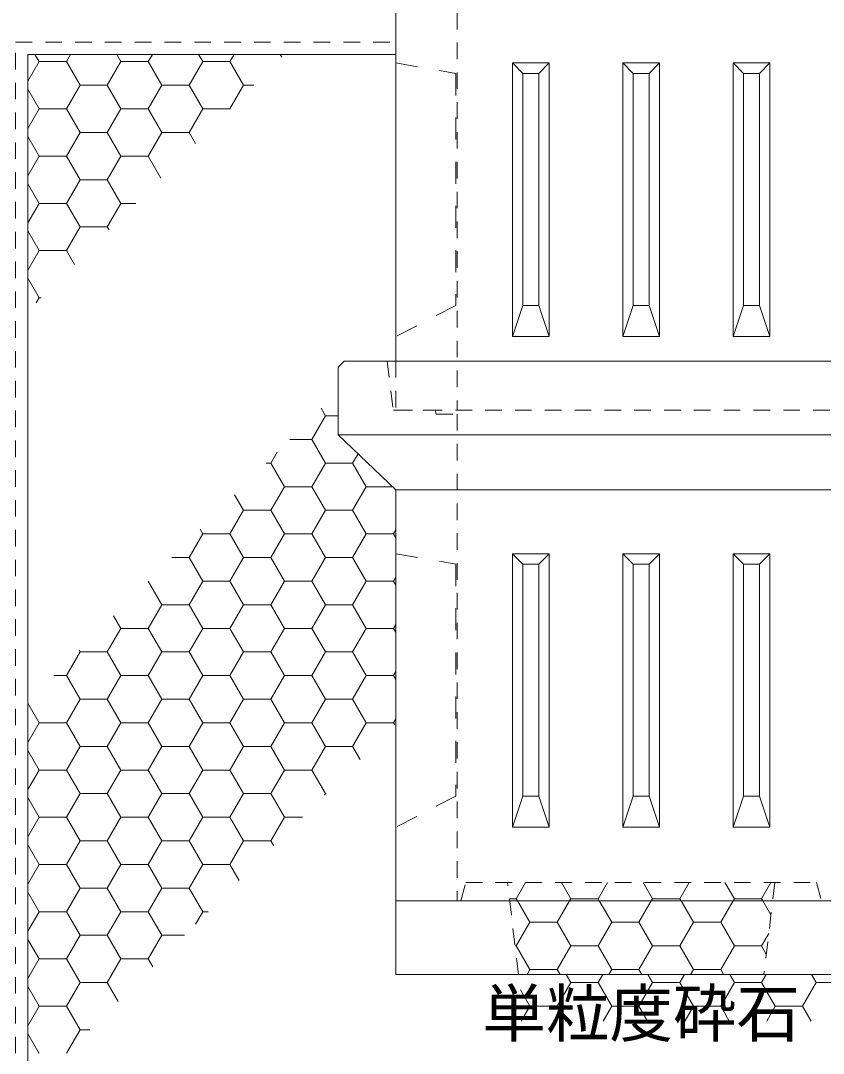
# Model space of a CAD drawing. Units: millimetres at full size; details may follow other scales. Extents: x 40781 to 122968, y -21714 to -2620.
# Drawn here: x 87696 to 88350, y -17680 to -16838 of the extents above; entities that cross this region are included whole.
import ezdxf
from ezdxf.enums import TextEntityAlignment as Align

# ---------------------------------------------------------------- set-up
doc = ezdxf.new("R2010")
doc.units = ezdxf.units.MM
doc.header["$LTSCALE"] = 18
doc.linetypes.add('USER2', pattern=[1.35, 0.75, -0.6])
doc.linetypes.add('USER3', pattern=[2, 1, -1])
for name, color, linetype, lineweight in [('0_2', 7, 'Continuous', 9), ('ハッチング', 7, 'Continuous', 5), ('本体', 2, 'Continuous', 13)]:
    doc.layers.add(name, color=color, linetype=linetype, lineweight=lineweight)
doc.styles.add('ＭＳ ゴシック', font='')
doc.styles.get('ＭＳ ゴシック').set_extended_font_data('MS Gothic')

msp = doc.modelspace()

# ---------------------------------------------------------------- linework, layer by layer
at = {"layer": '0_2', "linetype": 'USER3'}
for p, q in [((88001.74, -16872.42), (88050.74, -16880.87)), ((88050.74, -16880.87), (88050.74, -17070.04)), ((88050.74, -17070.04), (88001.74, -17095.38)), ((88001.74, -17272.42), (88050.74, -17280.87)), ((88050.74, -17280.87), (88050.74, -17470.04)), ((88050.74, -17470.04), (88001.74, -17495.38))]:
    msp.add_line(p, q, dxfattribs=at)
at = {"layer": '0_2'}
for p, q in [((88096.74, -16872.42), (88105.24, -16880.87)), ((88118.24, -16880.87), (88126.74, -16872.42)), ((88186.74, -16872.42), (88195.24, -16880.87)), ((88208.24, -16880.87), (88216.74, -16872.42)), ((88276.74, -16872.42), (88285.24, -16880.87)), ((88298.24, -16880.87), (88306.74, -16872.42)), ((88096.74, -17095.38), (88105.24, -17070.04)), ((88118.24, -17070.04), (88126.74, -17095.38)), ((88186.74, -17095.38), (88195.24, -17070.04)), ((88208.24, -17070.04), (88216.74, -17095.38)), ((88276.74, -17095.38), (88285.24, -17070.04)), ((88298.24, -17070.04), (88306.74, -17095.38)), ((88096.74, -17272.42), (88105.24, -17280.87)), ((88118.24, -17280.87), (88126.74, -17272.42)), ((88186.74, -17272.42), (88195.24, -17280.87)), ((88208.24, -17280.87), (88216.74, -17272.42)), ((88276.74, -17272.42), (88285.24, -17280.87)), ((88298.24, -17280.87), (88306.74, -17272.42)), ((88096.74, -17495.38), (88105.24, -17470.04)), ((88118.24, -17470.04), (88126.74, -17495.38)), ((88186.74, -17495.38), (88195.24, -17470.04)), ((88208.24, -17470.04), (88216.74, -17495.38)), ((88276.74, -17495.38), (88285.24, -17470.04)), ((88298.24, -17470.04), (88306.74, -17495.38))]:
    msp.add_line(p, q, dxfattribs=at)
for points in [[(88096.74, -16872.42), (88126.74, -16872.42), (88126.74, -17095.38), (88096.74, -17095.38)], [(88186.74, -16872.42), (88216.74, -16872.42), (88216.74, -17095.38), (88186.74, -17095.38)], [(88276.74, -16872.42), (88306.74, -16872.42), (88306.74, -17095.38), (88276.74, -17095.38)], [(88105.24, -16880.87), (88118.24, -16880.87), (88118.24, -17070.04), (88105.24, -17070.04)], [(88195.24, -16880.87), (88208.24, -16880.87), (88208.24, -17070.04), (88195.24, -17070.04)], [(88285.24, -16880.87), (88298.24, -16880.87), (88298.24, -17070.04), (88285.24, -17070.04)], [(88096.74, -17272.42), (88126.74, -17272.42), (88126.74, -17495.38), (88096.74, -17495.38)], [(88186.74, -17272.42), (88216.74, -17272.42), (88216.74, -17495.38), (88186.74, -17495.38)], [(88276.74, -17272.42), (88306.74, -17272.42), (88306.74, -17495.38), (88276.74, -17495.38)], [(88105.24, -17280.87), (88118.24, -17280.87), (88118.24, -17470.04), (88105.24, -17470.04)], [(88195.24, -17280.87), (88208.24, -17280.87), (88208.24, -17470.04), (88195.24, -17470.04)], [(88285.24, -17280.87), (88298.24, -17280.87), (88298.24, -17470.04), (88285.24, -17470.04)]]:
    msp.add_lwpolyline(points, close=True, dxfattribs=at)
at = {"layer": 'ハッチング'}
for p, q in [((87710.96, -16871.35), (87707.54, -16865.42)), ((87733.19, -16871.35), (87736.61, -16865.42)), ((87777.64, -16871.35), (87774.22, -16865.42)), ((87799.86, -16871.35), (87803.28, -16865.42)), ((87844.31, -16871.35), (87840.89, -16865.42)), ((87866.54, -16871.35), (87869.96, -16865.42)), ((87908.85, -16867.65), (87907.57, -16865.42)), ((87701.74, -16887.33), (87710.96, -16871.35)), ((87710.96, -16871.35), (87733.19, -16871.35)), ((87744.3, -16890.6), (87733.19, -16871.35)), ((87766.52, -16890.6), (87777.64, -16871.35)), ((87777.64, -16871.35), (87799.86, -16871.35)), ((87810.97, -16890.6), (87799.86, -16871.35)), ((87833.2, -16890.6), (87844.31, -16871.35)), ((87844.31, -16871.35), (87866.54, -16871.35)), ((87877.65, -16890.6), (87866.54, -16871.35)), ((87710.96, -16909.84), (87701.74, -16893.87)), ((87733.19, -16909.84), (87744.3, -16890.6)), ((87744.3, -16890.6), (87766.52, -16890.6)), ((87777.64, -16909.84), (87766.52, -16890.6)), ((87799.86, -16909.84), (87810.97, -16890.6)), ((87810.98, -16890.6), (87833.2, -16890.6)), ((87844.31, -16909.84), (87833.2, -16890.6)), ((87866.54, -16909.84), (87877.65, -16890.6)), ((87877.65, -16890.6), (87885.9, -16890.6)), ((87701.74, -16925.82), (87710.96, -16909.84)), ((87710.96, -16909.84), (87733.19, -16909.84)), ((87744.3, -16929.09), (87733.19, -16909.84)), ((87766.52, -16929.09), (87777.64, -16909.84)), ((87777.64, -16909.84), (87799.86, -16909.84)), ((87810.97, -16929.09), (87799.86, -16909.84)), ((87833.2, -16929.09), (87844.31, -16909.84)), ((87844.31, -16909.84), (87866.54, -16909.84)), ((87866.58, -16909.92), (87866.54, -16909.84)), ((87710.96, -16948.34), (87701.74, -16932.36)), ((87733.19, -16948.34), (87744.3, -16929.09)), ((87744.3, -16929.09), (87766.52, -16929.09)), ((87777.64, -16948.34), (87766.52, -16929.09)), ((87799.86, -16948.34), (87810.97, -16929.09)), ((87810.98, -16929.09), (87833.2, -16929.09)), ((87838.4, -16938.1), (87833.2, -16929.09)), ((87701.74, -16964.32), (87710.96, -16948.34)), ((87710.96, -16948.34), (87733.19, -16948.34)), ((87744.3, -16967.59), (87733.19, -16948.34)), ((87766.52, -16967.59), (87777.64, -16948.34)), ((87777.64, -16948.34), (87799.86, -16948.34)), ((87810.22, -16966.28), (87799.86, -16948.34)), ((87733.19, -16986.83), (87744.3, -16967.59)), ((87744.3, -16967.59), (87766.52, -16967.59)), ((87777.64, -16986.83), (87766.52, -16967.59)), ((87710.96, -16986.83), (87701.74, -16970.86)), ((87701.74, -17002.81), (87710.96, -16986.83)), ((87710.96, -16986.83), (87733.19, -16986.83)), ((87744.3, -17006.08), (87733.19, -16986.83)), ((87766.52, -17006.08), (87777.64, -16986.83)), ((87777.64, -16986.83), (87789.67, -16986.83)), ((87710.96, -17025.33), (87701.74, -17009.35)), ((87733.19, -17025.33), (87744.3, -17006.08)), ((87744.3, -17006.08), (87766.52, -17006.08)), ((87767.95, -17008.55), (87766.52, -17006.08)), ((87701.74, -17041.31), (87710.96, -17025.33)), ((87710.96, -17025.33), (87733.19, -17025.33)), ((87739.77, -17036.73), (87733.19, -17025.33)), ((87710.96, -17063.82), (87701.74, -17047.85)), ((87708.62, -17067.88), (87710.96, -17063.82)), ((87710.96, -17063.82), (87712.68, -17063.82)), ((87944.32, -17160.06), (87940.78, -17153.92)), ((87933.21, -17179.31), (87944.32, -17160.06)), ((87944.32, -17160.06), (87954.74, -17160.06)), ((87915.39, -17179.31), (87933.21, -17179.31)), ((87944.32, -17198.56), (87933.21, -17179.31)), ((87899.87, -17198.56), (87904.97, -17189.73)), ((87966.55, -17198.56), (87970.94, -17190.94)), ((87896.14, -17198.56), (87899.88, -17198.56)), ((87910.99, -17217.8), (87899.87, -17198.56)), ((87933.21, -17217.8), (87944.32, -17198.56)), ((87944.32, -17198.56), (87966.55, -17198.56)), ((87977.66, -17217.8), (87966.55, -17198.56)), ((87899.87, -17237.05), (87910.99, -17217.8)), ((87910.99, -17217.8), (87933.21, -17217.8)), ((87944.32, -17237.05), (87933.21, -17217.8)), ((87966.55, -17237.05), (87977.66, -17217.8)), ((87977.66, -17217.8), (87999, -17217.8)), ((88001.74, -17221.01), (88000.98, -17219.7)), ((87877.65, -17237.05), (87870.33, -17224.37)), ((87866.54, -17256.3), (87877.65, -17237.05)), ((87877.65, -17237.05), (87899.88, -17237.05)), ((87910.99, -17256.3), (87899.87, -17237.05)), ((87933.21, -17256.3), (87944.32, -17237.05)), ((87944.32, -17237.05), (87966.55, -17237.05)), ((87977.66, -17256.3), (87966.55, -17237.05)), ((87833.2, -17275.55), (87844.31, -17256.3)), ((87844.31, -17256.3), (87842.15, -17252.55)), ((87844.31, -17256.3), (87866.54, -17256.3)), ((87877.65, -17275.55), (87866.54, -17256.3)), ((87899.87, -17275.55), (87910.99, -17256.3)), ((87910.99, -17256.3), (87933.21, -17256.3)), ((87944.32, -17275.55), (87933.21, -17256.3)), ((87966.55, -17275.55), (87977.66, -17256.3)), ((87977.66, -17256.3), (87999.89, -17256.3)), ((87999.89, -17256.3), (88001.74, -17253.09)), ((88001.74, -17259.5), (87999.89, -17256.3)), ((87819.15, -17275.55), (87833.2, -17275.55)), ((87844.31, -17294.79), (87833.2, -17275.55)), ((87866.54, -17294.79), (87877.65, -17275.55)), ((87877.65, -17275.55), (87899.88, -17275.55)), ((87910.99, -17294.79), (87899.87, -17275.55)), ((87933.21, -17294.79), (87944.32, -17275.55)), ((87944.32, -17275.55), (87966.55, -17275.55)), ((87977.66, -17294.79), (87966.55, -17275.55)), ((87810.97, -17314.04), (87799.88, -17294.82)), ((87833.2, -17314.04), (87844.31, -17294.79)), ((87844.31, -17294.79), (87866.54, -17294.79)), ((87877.65, -17314.04), (87866.54, -17294.79)), ((87899.87, -17314.04), (87910.99, -17294.79)), ((87910.99, -17294.79), (87933.21, -17294.79)), ((87944.32, -17314.04), (87933.21, -17294.79)), ((87966.55, -17314.04), (87977.66, -17294.79)), ((87977.66, -17294.79), (87999.89, -17294.79)), ((87999.89, -17294.79), (88001.74, -17291.59)), ((88001.74, -17298), (87999.89, -17294.79)), ((87799.86, -17333.29), (87810.97, -17314.04)), ((87810.98, -17314.04), (87833.2, -17314.04)), ((87844.31, -17333.29), (87833.2, -17314.04)), ((87866.54, -17333.29), (87877.65, -17314.04)), ((87877.65, -17314.04), (87899.88, -17314.04)), ((87910.99, -17333.29), (87899.87, -17314.04)), ((87933.21, -17333.29), (87944.32, -17314.04)), ((87944.32, -17314.04), (87966.55, -17314.04)), ((87977.66, -17333.29), (87966.55, -17314.04)), ((87777.64, -17333.29), (87771.7, -17323)), ((87999.89, -17333.29), (88001.74, -17330.08)), ((87766.52, -17352.53), (87777.64, -17333.29)), ((87777.64, -17333.29), (87799.86, -17333.29)), ((87810.97, -17352.54), (87799.86, -17333.29)), ((87833.2, -17352.53), (87844.31, -17333.29)), ((87844.31, -17333.29), (87866.54, -17333.29)), ((87877.65, -17352.54), (87866.54, -17333.29)), ((87899.87, -17352.53), (87910.99, -17333.29)), ((87910.99, -17333.29), (87933.21, -17333.29)), ((87944.32, -17352.54), (87933.21, -17333.29)), ((87966.55, -17352.53), (87977.66, -17333.29)), ((87977.66, -17333.29), (87999.89, -17333.29)), ((88001.74, -17336.49), (87999.89, -17333.29)), ((87733.19, -17371.78), (87744.3, -17352.53)), ((87744.3, -17352.54), (87743.52, -17351.18)), ((87744.3, -17352.54), (87766.52, -17352.54)), ((87777.64, -17371.78), (87766.52, -17352.54)), ((87799.86, -17371.78), (87810.97, -17352.53)), ((87810.98, -17352.54), (87833.2, -17352.54)), ((87844.31, -17371.78), (87833.2, -17352.54)), ((87866.54, -17371.78), (87877.65, -17352.53)), ((87877.65, -17352.54), (87899.88, -17352.54)), ((87910.99, -17371.78), (87899.87, -17352.54)), ((87933.21, -17371.78), (87944.32, -17352.53)), ((87944.32, -17352.54), (87966.55, -17352.54)), ((87977.66, -17371.78), (87966.55, -17352.54)), ((87722.92, -17371.78), (87733.19, -17371.78)), ((87744.3, -17391.03), (87733.19, -17371.78)), ((87766.52, -17391.03), (87777.64, -17371.78)), ((87777.64, -17371.78), (87799.86, -17371.78)), ((87810.97, -17391.03), (87799.86, -17371.78)), ((87833.2, -17391.03), (87844.31, -17371.78)), ((87844.31, -17371.78), (87866.54, -17371.78)), ((87877.65, -17391.03), (87866.54, -17371.78)), ((87899.87, -17391.03), (87910.99, -17371.78)), ((87910.99, -17371.78), (87933.21, -17371.78)), ((87944.32, -17391.03), (87933.21, -17371.78)), ((87966.55, -17391.03), (87977.66, -17371.78)), ((87977.66, -17371.78), (87999.89, -17371.78)), ((87999.89, -17371.78), (88001.74, -17368.58)), ((88001.74, -17374.99), (87999.89, -17371.78)), ((87733.19, -17410.28), (87744.3, -17391.03)), ((87744.3, -17391.03), (87766.52, -17391.03)), ((87777.64, -17410.28), (87766.52, -17391.03)), ((87799.86, -17410.28), (87810.97, -17391.03)), ((87810.98, -17391.03), (87833.2, -17391.03)), ((87844.31, -17410.28), (87833.2, -17391.03)), ((87866.54, -17410.28), (87877.65, -17391.03)), ((87877.65, -17391.03), (87899.88, -17391.03)), ((87910.99, -17410.28), (87899.87, -17391.03)), ((87933.21, -17410.28), (87944.32, -17391.03)), ((87944.32, -17391.03), (87966.55, -17391.03)), ((87977.66, -17410.28), (87966.55, -17391.03)), ((87710.96, -17410.28), (87701.74, -17394.3)), ((87999.89, -17410.28), (88001.74, -17407.07)), ((87701.74, -17426.26), (87710.96, -17410.28)), ((87710.96, -17410.28), (87733.19, -17410.28)), ((87744.3, -17429.52), (87733.19, -17410.28)), ((87766.52, -17429.52), (87777.64, -17410.28)), ((87777.64, -17410.28), (87799.86, -17410.28)), ((87810.97, -17429.52), (87799.86, -17410.28)), ((87833.2, -17429.52), (87844.31, -17410.28)), ((87844.31, -17410.28), (87866.54, -17410.28)), ((87877.65, -17429.52), (87866.54, -17410.28)), ((87899.87, -17429.52), (87910.99, -17410.28)), ((87910.99, -17410.28), (87933.21, -17410.28)), ((87944.32, -17429.52), (87933.21, -17410.28)), ((87966.55, -17429.52), (87977.66, -17410.28)), ((87977.66, -17410.28), (87999.89, -17410.28)), ((88000.89, -17412.01), (87999.89, -17410.28)), ((87710.96, -17448.77), (87701.74, -17432.79)), ((87733.19, -17448.77), (87744.3, -17429.52)), ((87744.3, -17429.52), (87766.52, -17429.52)), ((87777.64, -17448.77), (87766.52, -17429.52)), ((87799.86, -17448.77), (87810.97, -17429.52)), ((87810.98, -17429.52), (87833.2, -17429.52)), ((87844.31, -17448.77), (87833.2, -17429.52)), ((87866.54, -17448.77), (87877.65, -17429.52)), ((87877.65, -17429.52), (87899.88, -17429.52)), ((87910.99, -17448.77), (87899.87, -17429.52)), ((87933.21, -17448.77), (87944.32, -17429.52)), ((87944.32, -17429.52), (87966.55, -17429.52)), ((87972.71, -17440.19), (87966.55, -17429.52)), ((87701.74, -17464.75), (87710.96, -17448.77)), ((87710.96, -17448.77), (87733.19, -17448.77)), ((87744.3, -17468.02), (87733.19, -17448.77)), ((87766.52, -17468.02), (87777.64, -17448.77)), ((87777.64, -17448.77), (87799.86, -17448.77)), ((87810.97, -17468.02), (87799.86, -17448.77)), ((87833.2, -17468.02), (87844.31, -17448.77)), ((87844.31, -17448.77), (87866.54, -17448.77)), ((87877.65, -17468.02), (87866.54, -17448.77)), ((87899.87, -17468.02), (87910.99, -17448.77)), ((87910.99, -17448.77), (87933.21, -17448.77)), ((87944.32, -17468.02), (87933.21, -17448.77)), ((87710.96, -17487.27), (87701.74, -17471.29)), ((87733.19, -17487.27), (87744.3, -17468.02)), ((87744.3, -17468.02), (87766.52, -17468.02)), ((87777.64, -17487.27), (87766.52, -17468.02)), ((87799.86, -17487.27), (87810.97, -17468.02)), ((87810.98, -17468.02), (87833.2, -17468.02)), ((87844.31, -17487.27), (87833.2, -17468.02)), ((87866.54, -17487.27), (87877.65, -17468.02)), ((87877.65, -17468.02), (87899.88, -17468.02)), ((87910.99, -17487.27), (87899.87, -17468.02)), ((87943.57, -17469.33), (87944.32, -17468.02)), ((87944.32, -17468.02), (87944.88, -17468.02)), ((87701.74, -17503.25), (87710.96, -17487.27)), ((87710.96, -17487.27), (87733.19, -17487.27)), ((87744.3, -17506.51), (87733.19, -17487.27)), ((87766.52, -17506.51), (87777.64, -17487.27)), ((87777.64, -17487.27), (87799.86, -17487.27)), ((87810.97, -17506.51), (87799.86, -17487.27)), ((87833.2, -17506.51), (87844.31, -17487.27)), ((87844.31, -17487.27), (87866.54, -17487.27)), ((87877.65, -17506.51), (87866.54, -17487.27)), ((87899.87, -17506.51), (87910.99, -17487.27)), ((87910.99, -17487.27), (87925.63, -17487.27)), ((87733.19, -17525.76), (87744.3, -17506.51)), ((87744.3, -17506.51), (87766.52, -17506.51)), ((87777.64, -17525.76), (87766.52, -17506.51)), ((87799.86, -17525.76), (87810.97, -17506.51)), ((87810.98, -17506.51), (87833.2, -17506.51)), ((87844.31, -17525.76), (87833.2, -17506.51)), ((87866.54, -17525.76), (87877.65, -17506.51)), ((87877.65, -17506.51), (87899.88, -17506.51)), ((87902.26, -17510.64), (87899.87, -17506.51)), ((87710.96, -17525.76), (87701.74, -17509.78)), ((87701.74, -17541.74), (87710.96, -17525.76)), ((87710.96, -17525.76), (87733.19, -17525.76)), ((87744.3, -17545.01), (87733.19, -17525.76)), ((87766.52, -17545.01), (87777.64, -17525.76)), ((87777.64, -17525.76), (87799.86, -17525.76)), ((87810.97, -17545.01), (87799.86, -17525.76)), ((87833.2, -17545.01), (87844.31, -17525.76)), ((87844.31, -17525.76), (87866.54, -17525.76)), ((87874.08, -17538.82), (87866.54, -17525.76)), ((88099.9, -17553.64), (88107.53, -17540.42)), ((88144.35, -17553.64), (88136.72, -17540.42)), ((88166.57, -17553.64), (88174.21, -17540.42)), ((88211.02, -17553.64), (88203.39, -17540.42)), ((88233.25, -17553.64), (88240.88, -17540.42)), ((88277.7, -17553.64), (88270.07, -17540.42)), ((88299.92, -17553.64), (88307.56, -17540.42)), ((87710.96, -17564.26), (87701.74, -17548.28)), ((87733.19, -17564.26), (87744.3, -17545.01)), ((87744.3, -17545.01), (87766.52, -17545.01)), ((87777.64, -17564.26), (87766.52, -17545.01)), ((87799.86, -17564.26), (87810.97, -17545.01)), ((87810.98, -17545.01), (87833.2, -17545.01)), ((87844.31, -17564.26), (87833.2, -17545.01)), ((88094.34, -17553.64), (88099.9, -17553.64)), ((88100.93, -17555.42), (88099.9, -17553.64)), ((88111.01, -17572.89), (88100.93, -17555.42)), ((88133.24, -17572.89), (88143.32, -17555.42)), ((88143.32, -17555.42), (88144.35, -17553.64)), ((88144.35, -17553.64), (88166.57, -17553.64)), ((88167.6, -17555.42), (88166.57, -17553.64)), ((88177.69, -17572.89), (88167.6, -17555.42)), ((88199.91, -17572.89), (88210, -17555.42)), ((88210, -17555.42), (88211.02, -17553.64)), ((88211.02, -17553.64), (88233.25, -17553.64)), ((88234.28, -17555.42), (88233.25, -17553.64)), ((88244.36, -17572.89), (88234.28, -17555.42)), ((88266.59, -17572.89), (88276.67, -17555.42)), ((88276.67, -17555.42), (88277.7, -17553.64)), ((88277.7, -17553.64), (88299.93, -17553.64)), ((88300.95, -17555.42), (88299.92, -17553.64)), ((88307.55, -17566.85), (88300.95, -17555.42)), ((87701.74, -17580.23), (87710.96, -17564.26)), ((87710.96, -17564.26), (87733.19, -17564.26)), ((87744.3, -17583.5), (87733.19, -17564.26)), ((87766.52, -17583.5), (87777.64, -17564.26)), ((87777.64, -17564.26), (87799.86, -17564.26)), ((87810.97, -17583.5), (87799.86, -17564.26)), ((87838.4, -17574.5), (87844.31, -17564.26)), ((87844.31, -17564.26), (87848.64, -17564.26)), ((88099.9, -17592.14), (88111.01, -17572.89)), ((88111.01, -17572.89), (88133.24, -17572.89)), ((88144.35, -17592.14), (88133.24, -17572.89)), ((88166.57, -17592.14), (88177.69, -17572.89)), ((88177.69, -17572.89), (88199.91, -17572.89)), ((88211.02, -17592.14), (88199.91, -17572.89)), ((88233.25, -17592.14), (88244.36, -17572.89)), ((88244.36, -17572.89), (88266.59, -17572.89)), ((88277.7, -17592.14), (88266.59, -17572.89)), ((87733.19, -17602.75), (87744.3, -17583.5)), ((87744.3, -17583.5), (87766.52, -17583.5)), ((87777.64, -17602.75), (87766.52, -17583.5)), ((87799.86, -17602.75), (87810.97, -17583.5)), ((87810.98, -17583.5), (87829.39, -17583.5)), ((88299.92, -17592.14), (88305.73, -17582.08)), ((87710.96, -17602.75), (87701.74, -17586.77)), ((88098.95, -17592.14), (88099.9, -17592.14)), ((88111.01, -17611.38), (88099.9, -17592.14)), ((88133.24, -17611.38), (88144.35, -17592.14)), ((88144.35, -17592.14), (88166.57, -17592.14)), ((88177.69, -17611.38), (88166.57, -17592.14)), ((88199.91, -17611.38), (88211.02, -17592.14)), ((88211.02, -17592.14), (88233.25, -17592.14)), ((88244.36, -17611.38), (88233.25, -17592.14)), ((88266.59, -17611.38), (88277.7, -17592.14)), ((88277.7, -17592.14), (88299.93, -17592.14)), ((88303.74, -17598.74), (88299.92, -17592.14)), ((87701.74, -17618.73), (87710.96, -17602.75)), ((87710.96, -17602.75), (87733.19, -17602.75)), ((87744.3, -17622), (87733.19, -17602.75)), ((87766.52, -17622), (87777.64, -17602.75)), ((87777.64, -17602.75), (87799.86, -17602.75)), ((87803.63, -17609.27), (87799.86, -17602.75)), ((88108.68, -17615.42), (88111.01, -17611.38)), ((88111.01, -17611.38), (88133.24, -17611.38)), ((88135.57, -17615.42), (88133.24, -17611.38)), ((88144.35, -17622), (88140.55, -17615.42)), ((88166.57, -17622), (88170.37, -17615.42)), ((88175.35, -17615.42), (88177.69, -17611.38)), ((88177.69, -17611.38), (88199.91, -17611.38)), ((88202.24, -17615.42), (88199.91, -17611.38)), ((88211.02, -17622), (88207.23, -17615.42)), ((88233.25, -17622), (88237.05, -17615.42)), ((88242.03, -17615.42), (88244.36, -17611.38)), ((88244.36, -17611.38), (88266.59, -17611.38)), ((88268.92, -17615.42), (88266.59, -17611.38)), ((88277.7, -17622), (88273.9, -17615.42)), ((88299.92, -17622), (88303.72, -17615.42)), ((88344.37, -17622), (88340.58, -17615.42)), ((87710.96, -17641.25), (87701.74, -17625.27)), ((87733.19, -17641.25), (87744.3, -17622)), ((87744.3, -17622), (87766.52, -17622)), ((87775.45, -17637.45), (87766.52, -17622)), ((88133.24, -17641.25), (88144.35, -17622)), ((88144.35, -17622), (88166.57, -17622)), ((88177.69, -17641.25), (88166.57, -17622)), ((88199.91, -17641.25), (88211.02, -17622)), ((88211.02, -17622), (88233.25, -17622)), ((88244.36, -17641.25), (88233.25, -17622)), ((88266.59, -17641.25), (88277.7, -17622)), ((88277.7, -17622), (88299.93, -17622)), ((88311.04, -17641.25), (88299.92, -17622)), ((88333.26, -17641.25), (88344.37, -17622)), ((88344.38, -17622), (88366.6, -17622)), ((88111.01, -17641.25), (88103.27, -17627.83)), ((87701.74, -17657.22), (87710.96, -17641.25)), ((87710.96, -17641.25), (87733.19, -17641.25)), ((87744.3, -17660.49), (87733.19, -17641.25)), ((88104.02, -17653.36), (88111.01, -17641.25)), ((88111.01, -17641.25), (88133.24, -17641.25)), ((88140.23, -17653.36), (88133.24, -17641.25)), ((88170.69, -17653.36), (88177.69, -17641.25)), ((88177.69, -17641.25), (88199.91, -17641.25)), ((88206.91, -17653.36), (88199.91, -17641.25)), ((88237.37, -17653.36), (88244.36, -17641.25)), ((88244.36, -17641.25), (88266.59, -17641.25)), ((88273.58, -17653.36), (88266.59, -17641.25)), ((88304.04, -17653.36), (88311.04, -17641.25)), ((88311.04, -17641.25), (88333.26, -17641.25)), ((88340.26, -17653.36), (88333.26, -17641.25)), ((87733.23, -17679.67), (87744.3, -17660.49)), ((87744.3, -17660.49), (87752.4, -17660.49)), ((87710.96, -17679.74), (87701.74, -17663.76))]:
    msp.add_line(p, q, dxfattribs=at)
at = {"layer": 'ハッチング', "linetype": 'USER2', "lineweight": 9}
msp.add_lwpolyline([(88401.74, -16855.42), (88711.74, -16855.42), (88711.74, -17825.42), (87691.74, -17825.42), (87691.74, -16855.42), (88001.74, -16855.42)], dxfattribs=at)
at = {"layer": 'ハッチング', "lineweight": 20}
msp.add_lwpolyline([(88001.74, -16865.42), (87701.74, -16865.42), (87701.74, -17815.42), (88701.74, -17815.42), (88701.74, -16865.42), (88401.74, -16865.42)], dxfattribs=at)
at = {"layer": '本体', "linetype": 'USER2'}
for p, q in [((88051.74, -16758.62), (88051.74, -17155.42)), ((87994.74, -17115.42), (87999.74, -17155.42)), ((87999.74, -17155.42), (88033.74, -17155.42)), ((88033.74, -17155.42), (88034.74, -17158.62)), ((88034.74, -17158.62), (88051.74, -17158.62)), ((88051.74, -17158.62), (88051.74, -17555.42))]:
    msp.add_line(p, q, dxfattribs=at)
at = {"layer": '本体'}
for p, q in [((88001.74, -16820.42), (88001.74, -17115.42)), ((87954.74, -17120.42), (87959.74, -17115.42)), ((87954.74, -17120.42), (87954.74, -17175.42)), ((87959.74, -17115.42), (88443.74, -17115.42)), ((87954.74, -17175.42), (88001.74, -17220.42)), ((88001.74, -17220.42), (88001.74, -17555.42)), ((88001.74, -17555.42), (88401.74, -17555.42)), ((88001.74, -17615.42), (88001.74, -17555.42)), ((88001.74, -17555.42), (88054.74, -17555.42)), ((88054.74, -17555.42), (88348.74, -17555.42)), ((88348.74, -17555.42), (88401.74, -17555.42)), ((88401.74, -17615.42), (88001.74, -17615.42))]:
    msp.add_line(p, q, dxfattribs=at)
at = {"layer": '本体', "linetype": 'USER2', "lineweight": 9}
for p, q in [((88001.74, -17115.42), (88001.74, -17155.42)), ((88001.74, -17155.42), (88401.74, -17155.42)), ((88054.74, -17555.42), (88058.76, -17540.42)), ((88058.76, -17540.42), (88344.72, -17540.42)), ((88101.74, -17615.42), (88092.76, -17540.42)), ((88310.72, -17540.42), (88301.74, -17615.42)), ((88344.72, -17540.42), (88348.74, -17555.42))]:
    msp.add_line(p, q, dxfattribs=at)
at = {"layer": '本体', "lineweight": 9}
for p, q in [((87954.74, -17175.42), (88448.74, -17175.42)), ((88401.74, -17220.42), (88001.74, -17220.42))]:
    msp.add_line(p, q, dxfattribs=at)

# ---------------------------------------------------------------- texts
at = {"layer": '0_2', "style": 'ＭＳ ゴシック'}
msp.add_text('単粒度砕石', height=37.98, dxfattribs=at).set_placement((88072.24, -17628.12), align=Align.TOP_LEFT)

doc.saveas('drawing.dxf')
